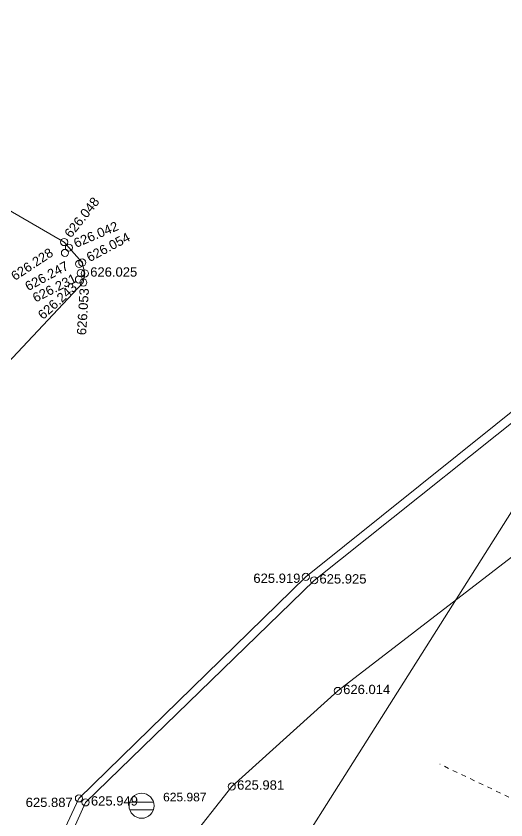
# Model space of a CAD drawing. Header units: metres. Extents: x 7511714 to 7511891, y 4693222 to 4693343.
# Drawn here: x 7511820.42 to 7511830.68, y 4693302.84 to 4693319.68 of the extents above; entities that cross this region are included whole.
import ezdxf

# ---------------------------------------------------------------- set-up
doc = ezdxf.new("R2010")
doc.units = ezdxf.units.M
doc.linetypes.add('AXES', pattern=[2, 1.25, -0.25, 0.25, -0.25])
doc.layers.get('0').update_dxf_attribs({"lineweight": 0})
for name, color, linetype, lineweight in [('asfalt', 252, 'Continuous', 0), ('asfalt pikat', 97, 'Continuous', 0), ('AXES', 10, 'AXES', 0), ('BETON HACHURE', 252, 'Continuous', 0), ('COTE 50ème', 1, 'Continuous', 0), ('label', 210, 'Continuous', 0), ('parcela', 7, 'Continuous', 0), ('Puset fekali', 30, 'Continuous', 0), ('trotuar', 91, 'Continuous', 0), ('trotuar pikat', 155, 'Continuous', 0)]:
    doc.layers.add(name, color=color, linetype=linetype, lineweight=lineweight)
doc.styles.get("Standard").update_dxf_attribs({"font": 'arial.ttf'})

# ---------------------------------------------------------------- blocks, each defined once
blk = doc.blocks.new('*U60', base_point=(7511827.158, 4693305.539, 626.014))
at = {"layer": 'trotuar pikat', "linetype": 'ByBlock', "lineweight": -2}
blk.add_line((7511827.158, 4693305.539, 626.014), (7511827.158, 4693305.539, 626.014), dxfattribs=at)
blk.add_circle((7511827.158, 4693305.539, 626.014), 0.075, dxfattribs=at)
at = {"layer": 'trotuar pikat', "linetype": 'ByBlock', "insert": (7511827.2705, 4693305.569, 626.014), "char_height": 0.195, "attachment_point": 4}
blk.add_mtext('{\\C256;626.014}', dxfattribs=at)
blk = doc.blocks.new('*U61', base_point=(7511824.938, 4693303.536, 625.981))
at = {"layer": 'trotuar pikat', "linetype": 'ByBlock', "lineweight": -2}
blk.add_line((7511824.938, 4693303.536, 625.981), (7511824.938, 4693303.536, 625.981), dxfattribs=at)
blk.add_circle((7511824.938, 4693303.536, 625.981), 0.075, dxfattribs=at)
at = {"layer": 'trotuar pikat', "linetype": 'ByBlock', "insert": (7511825.0505, 4693303.566, 625.981), "char_height": 0.195, "attachment_point": 4}
blk.add_mtext('{\\C256;625.981}', dxfattribs=at)
blk = doc.blocks.new('Settling Basin - PK ujrat e zeza')
at = {"color": 21, "lineweight": 0, "flags": 128}
for points in [[(-0.949, 0.274), (0.962, 0.274)], [(-0.946, -0.326), (0.961, -0.326)]]:
    blk.add_lwpolyline(points, dxfattribs=at)
at = {"color": 21, "lineweight": 0}
blk.add_circle((0, 0), 1, dxfattribs=at)
blk = doc.blocks.new('Puset_Kan_Atmosferik')
blk.add_blockref('Settling Basin - PK ujrat e zeza', (0, 0))
blk = doc.blocks.new('*U63', base_point=(7511823.051, 4693303.134, 625.987))
at = {"layer": 'Puset fekali', "color": 0, "linetype": 'ByBlock', "lineweight": -2, "xscale": 0.2624999971783286, "yscale": 0.2624999971783286, "zscale": 0.2624999971783286}
blk.add_blockref('Puset_Kan_Atmosferik', (7511823.051, 4693303.134, 625.987), dxfattribs=at)
at = {"layer": 'label', "linetype": 'ByBlock', "insert": (7511823.501, 4693303.314, 625.987), "char_height": 0.18, "attachment_point": 4}
blk.add_mtext('625.987', dxfattribs=at)
blk = doc.blocks.new('*U158', base_point=(7511826.662, 4693307.855, 625.925))
at = {"layer": 'trotuar pikat', "linetype": 'ByBlock', "lineweight": -2}
blk.add_line((7511826.662, 4693307.855, 625.925), (7511826.662, 4693307.855, 625.925), dxfattribs=at)
blk.add_circle((7511826.662, 4693307.855, 625.925), 0.075, dxfattribs=at)
at = {"layer": 'trotuar pikat', "linetype": 'ByBlock', "insert": (7511826.7745, 4693307.885, 625.925), "char_height": 0.195, "attachment_point": 4}
blk.add_mtext('{\\C256;625.925}', dxfattribs=at)
blk = doc.blocks.new('*U159', base_point=(7511826.488, 4693307.928, 625.919))
at = {"layer": 'asfalt pikat', "linetype": 'ByBlock', "lineweight": -2}
blk.add_line((7511826.488, 4693307.928, 625.919), (7511826.488, 4693307.928, 625.919), dxfattribs=at)
blk.add_circle((7511826.488, 4693307.928, 625.919), 0.075, dxfattribs=at)
at = {"layer": 'asfalt pikat', "linetype": 'ByBlock', "insert": (7511826.3755, 4693307.898, 625.919), "char_height": 0.195, "attachment_point": 6}
blk.add_mtext('{\\C256;625.919}', dxfattribs=at)
blk = doc.blocks.new('*U160', base_point=(7511821.74, 4693303.288, 625.887))
at = {"layer": 'asfalt pikat', "linetype": 'ByBlock', "lineweight": -2}
blk.add_line((7511821.74, 4693303.288, 625.887), (7511821.74, 4693303.288, 625.887), dxfattribs=at)
blk.add_circle((7511821.74, 4693303.288, 625.887), 0.075, dxfattribs=at)
at = {"layer": 'asfalt pikat', "linetype": 'ByBlock', "insert": (7511820.625, 4693303.203, 625.887), "char_height": 0.195, "attachment_point": 4}
blk.add_mtext('{\\C256;625.887}', dxfattribs=at)
blk = doc.blocks.new('*U161', base_point=(7511821.878, 4693303.204, 625.949))
at = {"layer": 'trotuar pikat', "linetype": 'ByBlock', "lineweight": -2}
blk.add_line((7511821.878, 4693303.204, 625.949), (7511821.878, 4693303.204, 625.949), dxfattribs=at)
blk.add_circle((7511821.878, 4693303.204, 625.949), 0.075, dxfattribs=at)
at = {"layer": 'trotuar pikat', "linetype": 'ByBlock', "insert": (7511821.9905, 4693303.234, 625.949), "char_height": 0.195, "attachment_point": 4}
blk.add_mtext('{\\C256;625.949}', dxfattribs=at)
blk = doc.blocks.new('*U184', base_point=(7511821.831, 4693314.095, 626.053))
at = {"layer": 'asfalt pikat', "linetype": 'ByBlock', "lineweight": -2}
blk.add_line((7511821.831, 4693314.095, 626.053), (7511821.831, 4693314.095, 626.053), dxfattribs=at)
blk.add_circle((7511821.831, 4693314.095, 626.053), 0.075, dxfattribs=at)
at = {"layer": 'asfalt pikat', "linetype": 'ByBlock', "insert": (7511821.854, 4693313.976, 626.053), "char_height": 0.195, "attachment_point": 6, "rotation": 86.432}
blk.add_mtext('{\\C256;626.053}', dxfattribs=at)
blk = doc.blocks.new('*U185', base_point=(7511821.863, 4693314.284, 626.025))
at = {"layer": 'asfalt pikat', "linetype": 'ByBlock', "lineweight": -2}
blk.add_line((7511821.863, 4693314.284, 626.025), (7511821.863, 4693314.284, 626.025), dxfattribs=at)
blk.add_circle((7511821.863, 4693314.284, 626.025), 0.075, dxfattribs=at)
at = {"layer": 'asfalt pikat', "linetype": 'ByBlock', "insert": (7511821.9755, 4693314.314, 626.025), "char_height": 0.195, "attachment_point": 4}
blk.add_mtext('{\\C256;626.025}', dxfattribs=at)
blk = doc.blocks.new('*U186', base_point=(7511821.809, 4693314.512, 626.054))
at = {"layer": 'asfalt pikat', "linetype": 'ByBlock', "lineweight": -2}
blk.add_line((7511821.809, 4693314.512, 626.054), (7511821.809, 4693314.512, 626.054), dxfattribs=at)
blk.add_circle((7511821.809, 4693314.512, 626.054), 0.075, dxfattribs=at)
at = {"layer": 'asfalt pikat', "linetype": 'ByBlock', "insert": (7511821.918, 4693314.604, 626.054), "char_height": 0.195, "attachment_point": 4, "rotation": 27.979}
blk.add_mtext('{\\C256;626.054}', dxfattribs=at)
blk = doc.blocks.new('*U187', base_point=(7511821.53, 4693314.825, 626.042))
at = {"layer": 'asfalt pikat', "linetype": 'ByBlock', "lineweight": -2}
blk.add_line((7511821.53, 4693314.825, 626.042), (7511821.53, 4693314.825, 626.042), dxfattribs=at)
blk.add_circle((7511821.53, 4693314.825, 626.042), 0.075, dxfattribs=at)
at = {"layer": 'asfalt pikat', "linetype": 'ByBlock', "insert": (7511821.643, 4693314.906, 626.042), "char_height": 0.195, "attachment_point": 4, "rotation": 22.9991}
blk.add_mtext('{\\C256;626.042}', dxfattribs=at)
blk = doc.blocks.new('*U188', base_point=(7511821.447, 4693314.714, 626.228))
at = {"layer": 'trotuar pikat', "linetype": 'ByBlock', "lineweight": -2}
blk.add_line((7511821.447, 4693314.714, 626.228), (7511821.447, 4693314.714, 626.228), dxfattribs=at)
blk.add_circle((7511821.447, 4693314.714, 626.228), 0.075, dxfattribs=at)
at = {"layer": 'trotuar pikat', "linetype": 'ByBlock', "insert": (7511821.169, 4693314.749, 626.228), "char_height": 0.195, "attachment_point": 6, "rotation": 33.496}
blk.add_mtext('{\\C256;626.228}', dxfattribs=at)
blk = doc.blocks.new('*U189', base_point=(7511821.744, 4693314.485, 626.247))
at = {"layer": 'trotuar pikat', "linetype": 'ByBlock', "lineweight": -2}
blk.add_line((7511821.744, 4693314.485, 626.247), (7511821.744, 4693314.485, 626.247), dxfattribs=at)
blk.add_circle((7511821.744, 4693314.485, 626.247), 0.075, dxfattribs=at)
at = {"layer": 'trotuar pikat', "linetype": 'ByBlock', "insert": (7511821.498, 4693314.465, 626.247), "char_height": 0.195, "attachment_point": 6, "rotation": 28.4442}
blk.add_mtext('{\\C256;626.247}', dxfattribs=at)
blk = doc.blocks.new('*U190', base_point=(7511821.777, 4693314.29, 626.231))
at = {"layer": 'trotuar pikat', "linetype": 'ByBlock', "lineweight": -2}
blk.add_line((7511821.777, 4693314.29, 626.231), (7511821.777, 4693314.29, 626.231), dxfattribs=at)
blk.add_circle((7511821.777, 4693314.29, 626.231), 0.075, dxfattribs=at)
at = {"layer": 'trotuar pikat', "linetype": 'ByBlock', "insert": (7511821.667, 4693314.201, 626.231), "char_height": 0.195, "attachment_point": 6, "rotation": 26.7573}
blk.add_mtext('{\\C256;626.231}', dxfattribs=at)
blk = doc.blocks.new('*U191', base_point=(7511821.74, 4693314.158, 626.243))
at = {"layer": 'trotuar pikat', "linetype": 'ByBlock', "lineweight": -2}
blk.add_line((7511821.74, 4693314.158, 626.243), (7511821.74, 4693314.158, 626.243), dxfattribs=at)
blk.add_circle((7511821.74, 4693314.158, 626.243), 0.075, dxfattribs=at)
at = {"layer": 'trotuar pikat', "linetype": 'ByBlock', "insert": (7511821.654, 4693314.039, 626.243), "char_height": 0.195, "attachment_point": 6, "rotation": 42.2101}
blk.add_mtext('{\\C256;626.243}', dxfattribs=at)
blk = doc.blocks.new('*U249', base_point=(7511821.43, 4693314.942, 626.048))
at = {"layer": 'asfalt pikat', "linetype": 'ByBlock', "lineweight": -2}
blk.add_line((7511821.43, 4693314.942, 626.048), (7511821.43, 4693314.942, 626.048), dxfattribs=at)
blk.add_circle((7511821.43, 4693314.942, 626.048), 0.075, dxfattribs=at)
at = {"layer": 'asfalt pikat', "linetype": 'ByBlock', "insert": (7511821.495, 4693315.073, 626.048), "char_height": 0.195, "attachment_point": 4, "rotation": 51.5406}
blk.add_mtext('{\\C256;626.048}', dxfattribs=at)
blk = doc.blocks.new('A$Cebd43ce6')
at = {"layer": 'COTE 50ème', "ltscale": 0.5}
blk.add_circle((-3905.6, 2250.1), 4550, dxfattribs=at)
blk = doc.blocks.new('A$C340691c1')
at = {"layer": 'BETON HACHURE', "true_color": 0x636466, "transparency": 33554585}
h = blk.add_hatch(dxfattribs=at)
h.set_pattern_fill('ANSI37', color=251, scale=50, angle=270, style=0)
h.set_pattern_definition([(315, (-58216.84, 74502.852), (4.4194174, 4.4194174), []), (45, (-58216.84, 74502.852), (-4.4194174, 4.4194174), [])])
h.paths.add_polyline_path([(-2720.63, 3000.24), (-2695.63, 3000.24), (-2695.63, 2675.24), (-2720.63, 2675.24)], flags=0)
h.paths.add_polyline_path([(-2720.63, 3000.24), (-2695.63, 3000.24), (-2695.63, 2675.24), (-2720.63, 2675.24)], flags=0)
h.paths.add_polyline_path([(-540.63, 2860.1), (-540.63, 2810.1), (-460.63, 2810.1), (-460.63, 2860.1)], flags=0)
h.paths.add_polyline_path([(-920.63, 2860.1), (-920.63, 2810.1), (-840.63, 2810.1), (-840.63, 2860.1)], flags=0)
edge = h.paths.add_edge_path(flags=0)
edge.add_arc((-880.63, 4175.1), 40, 0, 360)
edge = h.paths.add_edge_path(flags=0)
edge.add_arc((-880.63, 4850.1), 40, 0, 360)
edge = h.paths.add_edge_path(flags=0)
edge.add_arc((-880.63, 3575.1), 40, 0, 360)
h.paths.add_polyline_path([(-35.63, 5320.24), (-4224.47, 5320.24), (-4613.76, 583.54), (-35.63, 133.95)])
edge = h.paths.add_edge_path(flags=0)
edge.add_arc((-880.63, 3575.1), 40, 0, 360)
h.paths.add_polyline_path([(-2095.63, 5295.24), (-2095.63, 4875.1), (-2070.63, 4875.1), (-2070.63, 5295.24), (-500.62, 5295.24), (-500.63, 4825.1), (-460.63, 4825.1), (-460.63, 5295.24), (-60.63, 5295.24), (-60.63, 3565.1), (-460.63, 3565.1), (-460.63, 4200.1), (-500.63, 4200.1), (-500.63, 3535.1), (-60.63, 3535.1), (-60.63, 2790.1), (-500.63, 2790.1), (-500.63, 1400.1), (-460.63, 1400.1), (-460.63, 2760.1), (-60.63, 2760.1), (-60.63, 161.52), (-833.13, 237.39), (-833.13, 725.1), (-858.13, 725.1), (-858.13, 239.84), (-2163.13, 368), (-2163.13, 725.1), (-2188.13, 725.1), (-2188.13, 370.45), (-3375.63, 487.07), (-3375.63, 725.1), (-3425.63, 725.1), (-3425.63, 491.98), (-4586.83, 606.01), (-4515.49, 1474.1), (-4205.63, 1474.1), (-4205.63, 1524.1), (-4511.38, 1524.1), (-4411.44, 2740.1), (-4205.63, 2740.1), (-4205.63, 2790.1), (-4407.33, 2790.1), (-4405.48, 2810.1), (-4205.63, 2810.1), (-4205.63, 2860.1), (-4401.58, 2860.1), (-4344.87, 3550.1), (-4205.63, 3550.1), (-4205.63, 3600.1), (-4340.76, 3600.1), (-4295.56, 4150.1), (-4205.63, 4150.1), (-4205.63, 4200.1), (-4291.45, 4200.1), (-4201.44, 5295.24), (-3423.13, 5295.24), (-3423.13, 4875.1), (-3398.13, 4875.1), (-3398.13, 5295.24)], flags=16)
h.paths.add_polyline_path([(-920.63, 3615.1), (-920.63, 3535.1), (-840.63, 3535.1), (-840.63, 3615.1)], flags=0)
at = {"layer": 'AXES', "lineweight": 5, "ltscale": 1.3}
blk.add_line((159.49, 4175.1), (-4860.63, 4175.1), dxfattribs=at)

msp = doc.modelspace()

# ---------------------------------------------------------------- linework, layer by layer
at = {"layer": 'asfalt'}
for points in [[(7511808.787, 4693277.289, 625.845), (7511817.691, 4693293.371, 625.932), (7511820.303, 4693300.202, 625.91), (7511821.74, 4693303.288, 625.887), (7511826.488, 4693307.928, 625.919), (7511832.053, 4693312.392, 625.959), (7511837.196, 4693315.645, 625.918), (7511840.099, 4693316.94, 625.909), (7511843.205, 4693317.426, 625.868), (7511850.823, 4693316.948, 625.831), (7511857.907, 4693314.196, 625.819), (7511874.672, 4693305.54, 625.817), (7511884.37, 4693300.836, 625.786)], [(7511821.831, 4693314.095, 626.053), (7511821.863, 4693314.284, 626.025), (7511821.809, 4693314.512, 626.054), (7511821.53, 4693314.825, 626.042), (7511821.43, 4693314.942, 626.048), (7511817.93, 4693316.975, 626.033), (7511817.74, 4693317.111, 626.029), (7511817.383, 4693317.084, 626.029), (7511817.244, 4693316.921, 626.029), (7511814.965, 4693312.677, 626.03), (7511818.554, 4693310.611, 626.021), (7511821.831, 4693314.095, 626.053)]]:
    msp.add_polyline3d(points, dxfattribs=at)
at = {"layer": 'parcela', "flags": 128}
msp.add_lwpolyline([(7511839.64, 4693311.774), (7511814.966, 4693269.473), (7511808.304, 4693273.712), (7511819.588, 4693291.563), (7511833.949, 4693314.281), (7511839.64, 4693311.774)], dxfattribs=at)
at = {"layer": 'trotuar'}
for points in [[(7511884.318, 4693300.783, 625.864), (7511874.644, 4693305.521, 625.898), (7511857.88, 4693314.038, 625.877), (7511850.682, 4693316.825, 625.932), (7511843.247, 4693317.304, 625.91), (7511840.174, 4693316.672, 625.95), (7511837.257, 4693315.498, 625.979), (7511832.142, 4693312.223, 626.027), (7511826.662, 4693307.855, 625.925), (7511821.878, 4693303.204, 625.949), (7511820.545, 4693300.225, 625.932)], [(7511823.984, 4693302.324, 625.986), (7511824.938, 4693303.536, 625.981), (7511827.158, 4693305.539, 626.014), (7511835.095, 4693311.65, 626.053), (7511843.465, 4693315.991, 0), (7511849.927, 4693314.721, 625.927), (7511857.121, 4693312.288, 625.912), (7511873.637, 4693303.905, 625.933), (7511883.295, 4693298.866, 625.868)]]:
    msp.add_polyline3d(points, dxfattribs=at)

# ---------------------------------------------------------------- block references
at = {"layer": 'asfalt pikat'}
for name, p in [('*U249', (7511821.43, 4693314.942, 626.048)), ('*U187', (7511821.53, 4693314.825, 626.042)), ('*U186', (7511821.809, 4693314.512, 626.054)), ('*U185', (7511821.863, 4693314.284, 626.025)), ('*U184', (7511821.831, 4693314.095, 626.053)), ('*U159', (7511826.488, 4693307.928, 625.919)), ('*U160', (7511821.74, 4693303.288, 625.887))]:
    msp.add_blockref(name, p, dxfattribs=at)
at = {"layer": 'Puset fekali', "xscale": 0.01, "yscale": 0.01, "zscale": 0.01}
for name, rotation in [('A$Cebd43ce6', 334.3967821871004), ('A$C340691c1', 334.3967827565189)]:
    msp.add_blockref(name, (7511855.089, 4693245.348), dxfattribs=dict(at, rotation=rotation))
at = {"layer": 'Puset fekali'}
msp.add_blockref('*U63', (7511823.051, 4693303.134, 625.987), dxfattribs=at)
at = {"layer": 'trotuar pikat'}
for name, p in [('*U188', (7511821.447, 4693314.714, 626.228)), ('*U189', (7511821.744, 4693314.485, 626.247)), ('*U190', (7511821.777, 4693314.29, 626.231)), ('*U191', (7511821.74, 4693314.158, 626.243)), ('*U158', (7511826.662, 4693307.855, 625.925)), ('*U60', (7511827.158, 4693305.539, 626.014)), ('*U61', (7511824.938, 4693303.536, 625.981)), ('*U161', (7511821.878, 4693303.204, 625.949))]:
    msp.add_blockref(name, p, dxfattribs=at)

doc.saveas('drawing.dxf')
